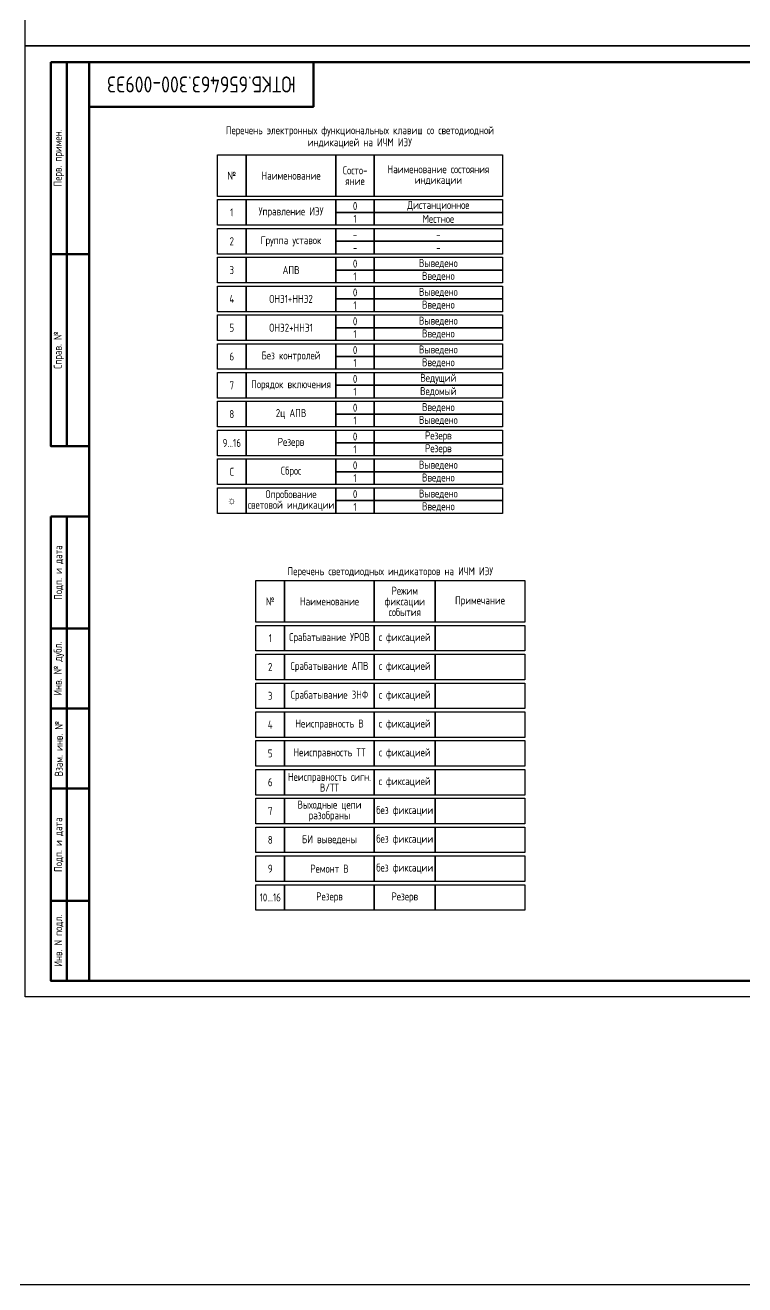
# Model space of a CAD drawing. Header units: millimetres. Extents: x -936 to 3453, y -90 to 618.
# Drawn here: x 0 to 224.7, y -90 to 303.5 of the extents above; entities that cross this region are included whole.
import ezdxf

# ---------------------------------------------------------------- set-up
doc = ezdxf.new("R2010")
doc.units = ezdxf.units.MM
doc.styles.add('Gost_type_A', font='GOST_A.TTF')

# ---------------------------------------------------------------- blocks, each defined once
blk = doc.blocks.new('Штамп угловой верхний')
at = {"lineweight": 50}
blk.add_lwpolyline([(0, 0), (70, 0), (70, -14), (0, -14)], close=True, dxfattribs=at)
blk = doc.blocks.new('Формат_А3')
blk.add_lwpolyline([(-420, 297), (0, 297), (0, 0), (-420, 0)], close=True)
at = {"lineweight": 50}
blk.add_lwpolyline([(-400, 292), (-5, 292), (-5, 5), (-400, 5)], close=True, dxfattribs=at)
blk = doc.blocks.new('Штамп левый верхний')
at = {"lineweight": 50}
for points in [[(-12, 0), (-7, 0), (-7, -60), (-12, -60)], [(-7, 0), (0, 0), (0, -60), (-7, -60)], [(-12, -60), (-7, -60), (-7, -120), (-12, -120)], [(-7, -60), (0, -60), (0, -120), (-7, -120)]]:
    blk.add_lwpolyline(points, close=True, dxfattribs=at)
at = {"char_height": 2.5, "width": 60, "attachment_point": 5, "rotation": 90, "style": 'Gost_type_A'}
for s, insert in [('Перв. примен.', (-9.5, -30)), ('Справ. №', (-9.5, -90))]:
    blk.add_mtext(s, dxfattribs=dict(at, insert=insert))
blk = doc.blocks.new('Штамп левый нижний')
at = {"lineweight": 50}
for points in [[(-12, 145), (-7, 145), (-7, 110), (-12, 110)], [(-7, 145), (0, 145), (0, 110), (-7, 110)], [(-12, 110), (-7, 110), (-7, 85), (-12, 85)], [(-7, 110), (0, 110), (0, 85), (-7, 85)], [(-12, 85), (-7, 85), (-7, 60), (-12, 60)], [(-7, 85), (0, 85), (0, 60), (-7, 60)], [(-12, 60), (-7, 60), (-7, 25), (-12, 25)], [(-7, 60), (0, 60), (0, 25), (-7, 25)], [(-12, 25), (-7, 25), (-7, 0), (-12, 0)], [(-7, 25), (0, 25), (0, 0), (-7, 0)]]:
    blk.add_lwpolyline(points, close=True, dxfattribs=at)
at = {"char_height": 2.5, "attachment_point": 5, "rotation": 90, "style": 'Gost_type_A'}
for s, insert, width in [('Подп. и дата', (-9.5, 127.5), 35), ('Инв. № дубл.', (-9.5, 97.5), 25), ('Взам. инв. №', (-9.5, 72.5), 25), ('Подп. и дата', (-9.5, 42.5), 35), ('Инв. N подл.', (-9.5, 12.5), 25)]:
    blk.add_mtext(s, dxfattribs=dict(at, insert=insert, width=width))

msp = doc.modelspace()

# ---------------------------------------------------------------- linework, layer by layer
for points in [[(-936, 618), (3453, 618), (3453, -90), (-936, -90)], [(0, 513), (801, 513), (801, 297), (0, 297)], [(60, 263), (69, 263), (69, 250), (60, 250)], [(69, 263), (97, 263), (97, 250), (69, 250)], [(97, 263), (109, 263), (109, 250), (97, 250)], [(109, 263), (149, 263), (149, 250), (109, 250)], [(60, 249), (69, 249), (69, 241), (60, 241)], [(69, 249), (97, 249), (97, 241), (69, 241)], [(97, 249), (109, 249), (109, 245), (97, 245)], [(109, 249), (149, 249), (149, 245), (109, 245)], [(97, 245), (109, 245), (109, 241), (97, 241)], [(109, 245), (149, 245), (149, 241), (109, 241)], [(60, 240), (69, 240), (69, 232), (60, 232)], [(69, 240), (97, 240), (97, 232), (69, 232)], [(97, 240), (109, 240), (109, 236), (97, 236)], [(109, 240), (149, 240), (149, 236), (109, 236)], [(97, 236), (109, 236), (109, 232), (97, 232)], [(109, 236), (149, 236), (149, 232), (109, 232)], [(60, 231), (69, 231), (69, 223), (60, 223)], [(69, 231), (97, 231), (97, 223), (69, 223)], [(97, 231), (109, 231), (109, 227), (97, 227)], [(109, 231), (149, 231), (149, 227), (109, 227)], [(97, 227), (109, 227), (109, 223), (97, 223)], [(109, 227), (149, 227), (149, 223), (109, 223)], [(60, 222), (69, 222), (69, 214), (60, 214)], [(69, 222), (97, 222), (97, 214), (69, 214)], [(97, 222), (109, 222), (109, 218), (97, 218)], [(109, 222), (149, 222), (149, 218), (109, 218)], [(97, 218), (109, 218), (109, 214), (97, 214)], [(109, 218), (149, 218), (149, 214), (109, 214)], [(60, 213), (69, 213), (69, 205), (60, 205)], [(69, 213), (97, 213), (97, 205), (69, 205)], [(97, 213), (109, 213), (109, 209), (97, 209)], [(109, 213), (149, 213), (149, 209), (109, 209)], [(97, 209), (109, 209), (109, 205), (97, 205)], [(109, 209), (149, 209), (149, 205), (109, 205)], [(60, 204), (69, 204), (69, 196), (60, 196)], [(69, 204), (97, 204), (97, 196), (69, 196)], [(97, 204), (109, 204), (109, 200), (97, 200)], [(109, 204), (149, 204), (149, 200), (109, 200)], [(97, 200), (109, 200), (109, 196), (97, 196)], [(109, 200), (149, 200), (149, 196), (109, 196)], [(60, 195), (69, 195), (69, 187), (60, 187)], [(69, 195), (97, 195), (97, 187), (69, 187)], [(97, 195), (109, 195), (109, 191), (97, 191)], [(109, 195), (149, 195), (149, 191), (109, 191)], [(97, 191), (109, 191), (109, 187), (97, 187)], [(109, 191), (149, 191), (149, 187), (109, 187)], [(60, 186), (69, 186), (69, 178), (60, 178)], [(69, 186), (97, 186), (97, 178), (69, 178)], [(97, 186), (109, 186), (109, 182), (97, 182)], [(109, 186), (149, 186), (149, 182), (109, 182)], [(97, 182), (109, 182), (109, 178), (97, 178)], [(109, 182), (149, 182), (149, 178), (109, 178)], [(60, 177), (69, 177), (69, 169), (60, 169)], [(69, 177), (97, 177), (97, 169), (69, 169)], [(97, 177), (109, 177), (109, 173), (97, 173)], [(109, 177), (149, 177), (149, 173), (109, 173)], [(97, 173), (109, 173), (109, 169), (97, 169)], [(109, 173), (149, 173), (149, 169), (109, 169)], [(60, 168), (69, 168), (69, 160), (60, 160)], [(69, 168), (97, 168), (97, 160), (69, 160)], [(97, 168), (109, 168), (109, 164), (97, 164)], [(109, 168), (149, 168), (149, 164), (109, 164)], [(97, 164), (109, 164), (109, 160), (97, 160)], [(109, 164), (149, 164), (149, 160), (109, 160)], [(60, 159), (69, 159), (69, 151), (60, 151)], [(69, 159), (97, 159), (97, 151), (69, 151)], [(97, 159), (109, 159), (109, 155), (97, 155)], [(109, 159), (149, 159), (149, 155), (109, 155)], [(97, 155), (109, 155), (109, 151), (97, 151)], [(109, 155), (149, 155), (149, 151), (109, 151)], [(72, 130), (81, 130), (81, 117), (72, 117)], [(81, 130), (109, 130), (109, 117), (81, 117)], [(109, 130), (128, 130), (128, 117), (109, 117)], [(128, 130), (156, 130), (156, 117), (128, 117)], [(72, 116), (81, 116), (81, 108), (72, 108)], [(81, 116), (109, 116), (109, 108), (81, 108)], [(109, 116), (128, 116), (128, 108), (109, 108)], [(128, 116), (156, 116), (156, 108), (128, 108)], [(72, 107), (81, 107), (81, 99), (72, 99)], [(81, 107), (109, 107), (109, 99), (81, 99)], [(109, 107), (128, 107), (128, 99), (109, 99)], [(128, 107), (156, 107), (156, 99), (128, 99)], [(72, 98), (81, 98), (81, 90), (72, 90)], [(81, 98), (109, 98), (109, 90), (81, 90)], [(109, 98), (128, 98), (128, 90), (109, 90)], [(128, 98), (156, 98), (156, 90), (128, 90)], [(72, 89), (81, 89), (81, 81), (72, 81)], [(81, 89), (109, 89), (109, 81), (81, 81)], [(109, 89), (128, 89), (128, 81), (109, 81)], [(128, 89), (156, 89), (156, 81), (128, 81)], [(72, 80), (81, 80), (81, 72), (72, 72)], [(81, 80), (109, 80), (109, 72), (81, 72)], [(109, 80), (128, 80), (128, 72), (109, 72)], [(128, 80), (156, 80), (156, 72), (128, 72)], [(72, 71), (81, 71), (81, 63), (72, 63)], [(81, 71), (109, 71), (109, 63), (81, 63)], [(109, 71), (128, 71), (128, 63), (109, 63)], [(128, 71), (156, 71), (156, 63), (128, 63)], [(72, 62), (81, 62), (81, 54), (72, 54)], [(81, 62), (109, 62), (109, 54), (81, 54)], [(109, 62), (128, 62), (128, 54), (109, 54)], [(128, 62), (156, 62), (156, 54), (128, 54)], [(72, 53), (81, 53), (81, 45), (72, 45)], [(81, 53), (109, 53), (109, 45), (81, 45)], [(109, 53), (128, 53), (128, 45), (109, 45)], [(128, 53), (156, 53), (156, 45), (128, 45)], [(72, 44), (81, 44), (81, 36), (72, 36)], [(81, 44), (109, 44), (109, 36), (81, 36)], [(109, 44), (128, 44), (128, 36), (109, 36)], [(128, 44), (156, 44), (156, 36), (128, 36)], [(72, 35), (81, 35), (81, 27), (72, 27)], [(81, 35), (109, 35), (109, 27), (81, 27)], [(109, 35), (128, 35), (128, 27), (109, 27)], [(128, 35), (156, 35), (156, 27), (128, 27)]]:
    msp.add_lwpolyline(points, close=True)

# ---------------------------------------------------------------- block references
for name, p in [('Формат_А3', (420, 0)), ('Штамп левый верхний', (20, 292)), ('Штамп угловой верхний', (20, 292)), ('Штамп левый нижний', (20, 5))]:
    msp.add_blockref(name, p)

# ---------------------------------------------------------------- texts
at = {"insert": (55, 285), "char_height": 5, "width": 70, "attachment_point": 5, "rotation": 180, "style": 'Gost_type_A'}
msp.add_mtext('ЮТКБ.656463.300-009Э3', dxfattribs=at)
at = {"char_height": 2.5, "style": 'Gost_type_A'}
for s, insert, width, attachment_point, line_spacing_factor in [('Перечень электронных функциональных клавиш со светодиодной индикацией на ИЧМ ИЭУ', (104.5, 265), 89, 8, 0.9), ('№ ', (64.5, 256.5), 9, 5, 0.8), ('Наименование ', (83, 256.5), 28, 5, 0.8), ('Состо- яние', (103, 256.5), 12, 5, 0.8), ('0', (103, 247), 12, 5, 0.8), ('Дистанционное', (129, 247), 40, 5, 0.8), ('1', (64.5, 245), 9, 5, 0.8), ('Управление ИЭУ', (83, 245), 28, 5, 0.8), ('1', (103, 243), 12, 5, 0.8), ('Местное', (129, 243), 40, 5, 0.8), ('2', (64.5, 236), 9, 5, 0.8), ('Группа уставок', (83, 236), 28, 5, 0.8), ('3', (64.5, 227), 9, 5, 0.8), ('АПВ', (83, 227), 28, 5, 0.8), ('0', (103, 229), 12, 5, 0.8), ('Выведено', (129, 229), 40, 5, 0.8), ('1', (103, 225), 12, 5, 0.8), ('Введено', (129, 225), 40, 5, 0.8), ('0', (103, 220), 12, 5, 0.8), ('Выведено', (129, 220), 40, 5, 0.8), ('4', (64.5, 218), 9, 5, 0.8), ('ОНЭ1+ННЭ2 ', (83, 218), 28, 5, 0.8), ('1', (103, 216), 12, 5, 0.8), ('Введено', (129, 216), 40, 5, 0.8), ('5', (64.5, 209), 9, 5, 0.8), ('ОНЭ2+ННЭ1 ', (83, 209), 28, 5, 0.8), ('0', (103, 211), 12, 5, 0.8), ('Выведено', (129, 211), 40, 5, 0.8), ('1', (103, 207), 12, 5, 0.8), ('Введено', (129, 207), 40, 5, 0.8), ('6', (64.5, 200), 9, 5, 0.8), ('Без контролей ', (83, 200), 28, 5, 0.8), ('0', (103, 202), 12, 5, 0.8), ('Выведено', (129, 202), 40, 5, 0.8), ('1', (103, 198), 12, 5, 0.8), ('Введено', (129, 198), 40, 5, 0.8), ('0', (103, 193), 12, 5, 0.8), ('Ведущий', (129, 193), 40, 5, 0.8), ('7', (64.5, 191), 9, 5, 0.8), ('Порядок включения ', (83, 191), 28, 5, 0.8), ('1', (103, 189), 12, 5, 0.8), ('Ведомый', (129, 189), 40, 5, 0.8), ('0', (103, 184), 12, 5, 0.8), ('Введено', (129, 184), 40, 5, 0.8), ('8', (64.5, 182), 9, 5, 0.8), ('2ц АПВ ', (83, 182), 28, 5, 0.8), ('1', (103, 180), 12, 5, 0.8), ('Выведено', (129, 180), 40, 5, 0.8), ('9...16', (64.5, 173), 9, 5, 0.8), ('Резерв', (83, 173), 28, 5, 0.8), ('0', (103, 175), 12, 5, 0.8), ('Резерв', (129, 175), 40, 5, 0.8), ('1', (103, 171), 12, 5, 0.8), ('Резерв', (129, 171), 40, 5, 0.8), ('Сброс', (83, 164), 28, 5, 0.8), ('0', (103, 166), 12, 5, 0.8), ('Выведено', (129, 166), 40, 5, 0.8), ('C', (64.5, 164), 9, 5, 0.8), ('1', (103, 162), 12, 5, 0.8), ('Введено', (129, 162), 40, 5, 0.8), ('Опробование световой индикации', (83, 155), 28, 5, 0.8), ('0', (103, 157), 12, 5, 0.8), ('Выведено', (129, 157), 40, 5, 0.8), ('☼', (64.5, 155), 9, 5, 0.8), ('1', (103, 153), 12, 5, 0.8), ('Введено', (129, 153), 40, 5, 0.8), ('Перечень светодиодных индикаторов на ИЧМ ИЭУ', (114, 131), 84, 8, 0.9), ('Режим\\Pфиксации события', (118.5, 123.5), 19, 5, 0.8), ('№ ', (76.5, 123.5), 9, 5, 0.8), ('Наименование ', (95, 123.5), 28, 5, 0.8), ('Примечание', (142, 123.5), 28, 5, 0.8), ('1', (76.5, 112), 9, 5, 0.8), ('Срабатывание УРОВ', (95, 112), 28, 5, 0.8), ('с фиксацией', (118.5, 112), 19, 5, 0.8), ('2', (76.5, 103), 9, 5, 0.8), ('Срабатывание АПВ  ', (95, 103), 28, 5, 0.8), ('с фиксацией', (118.5, 103), 19, 5, 0.8), ('3', (76.5, 94), 9, 5, 0.8), ('Срабатывание ЗНФ ', (95, 94), 28, 5, 0.8), ('с фиксацией', (118.5, 94), 19, 5, 0.8), ('Неисправность В ', (95, 85), 28, 5, 0.8), ('с фиксацией', (118.5, 85), 19, 5, 0.8), ('4', (76.5, 85), 9, 5, 0.8), ('5', (76.5, 76), 9, 5, 0.8), ('Неисправность ТТ ', (95, 76), 28, 5, 0.8), ('с фиксацией', (118.5, 76), 19, 5, 0.8), ('6', (76.5, 67), 9, 5, 0.8), ('Неисправность сигн. В/ТТ ', (95, 67), 28, 5, 0.8), ('с фиксацией', (118.5, 67), 19, 5, 0.8), ('7', (76.5, 58), 9, 5, 0.8), ('Выходные цепи разобраны ', (95, 58), 28, 5, 0.8), ('без фиксации', (118.5, 58), 19, 5, 0.8), ('8', (76.5, 49), 9, 5, 0.8), ('БИ выведены ', (95, 49), 28, 5, 0.8), ('без фиксации', (118.5, 49), 19, 5, 0.8), ('9', (76.5, 40), 9, 5, 0.8), ('Ремонт В ', (95, 40), 28, 5, 0.8), ('без фиксации', (118.5, 40), 19, 5, 0.8), ('10...16', (76.5, 31), 9, 5, 0.8), ('Резерв', (95, 31), 28, 5, 0.8), ('Резерв', (118.5, 31), 19, 5, 0.8)]:
    msp.add_mtext(s, dxfattribs=dict(at, insert=insert, width=width, attachment_point=attachment_point, line_spacing_factor=line_spacing_factor))
at = {"color": 30, "true_color": 0xf26722, "char_height": 2.5, "attachment_point": 5, "line_spacing_factor": 0.8, "style": 'Gost_type_A'}
for s, insert, width in [('Наименование состояния индикации', (129, 256.5), 40), ('-', (103, 238), 12), ('-', (129, 238), 40), ('-', (103, 234), 12), ('-', (129, 234), 40)]:
    msp.add_mtext(s, dxfattribs=dict(at, insert=insert, width=width))

doc.saveas('drawing.dxf')
